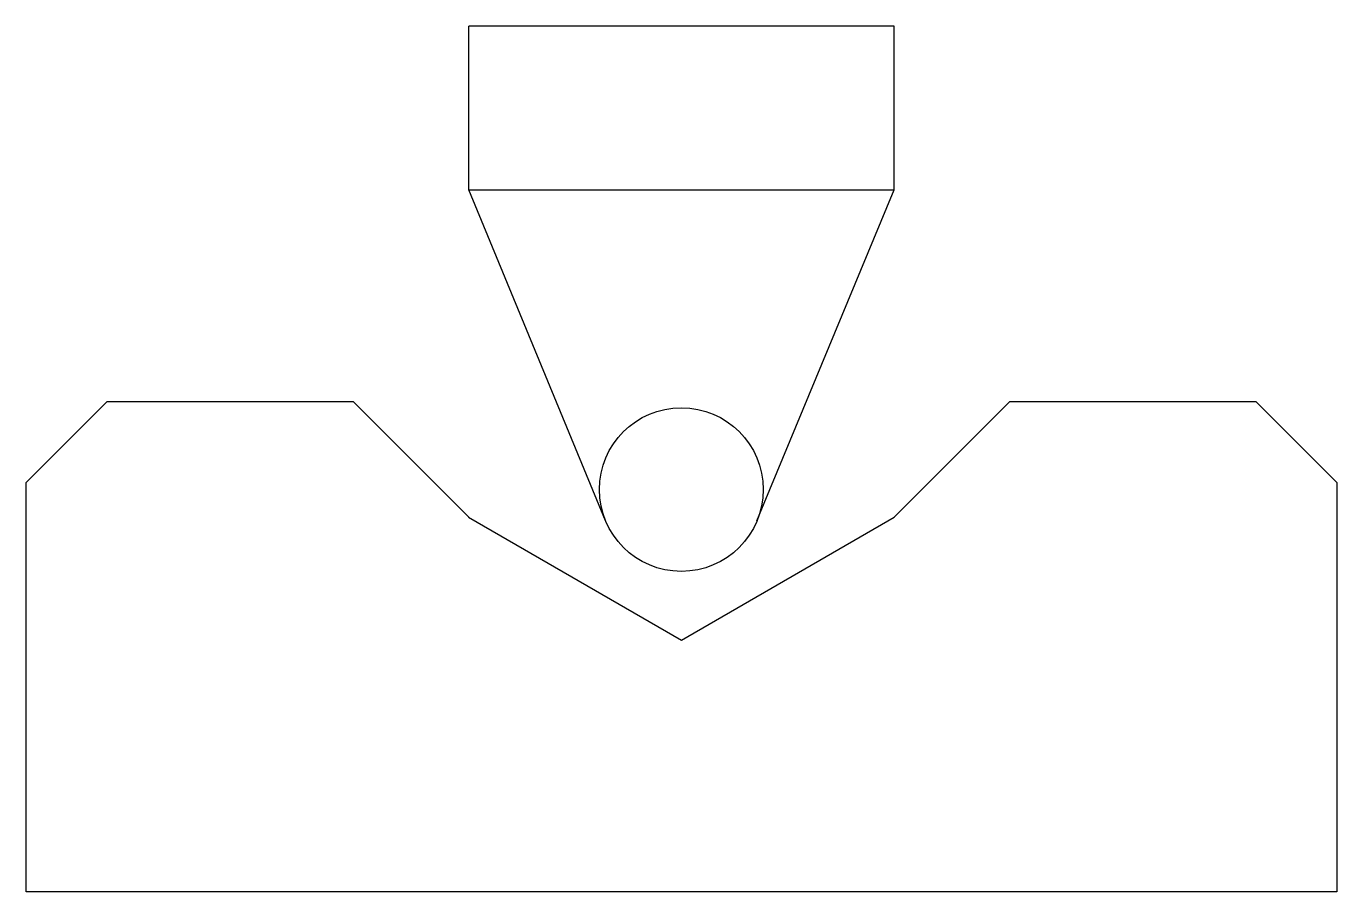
# Model space of a CAD drawing. Header units: millimetres. Extents: x 20 to 180, y 19 to 125.
import ezdxf

# ---------------------------------------------------------------- set-up
doc = ezdxf.new("R2010")
doc.units = ezdxf.units.MM

msp = doc.modelspace()

# ---------------------------------------------------------------- linework, layer by layer
for p, q in [((74.39, 104.65), (74.39, 124.65)), ((126.31, 124.65), (74.39, 124.65)), ((126.31, 104.65), (126.31, 124.65)), ((74.39, 104.65), (126.31, 104.65)), ((91.08, 64.22), (74.39, 104.65)), ((109.56, 64.22), (126.31, 104.65)), ((20.35, 68.89), (30.25, 78.79)), ((30.25, 78.79), (60.25, 78.79)), ((60.25, 78.79), (74.39, 64.65)), ((126.31, 64.65), (140.45, 78.79)), ((140.45, 78.79), (170.45, 78.79)), ((170.45, 78.79), (180.35, 68.89)), ((20.35, 18.89), (20.35, 68.89)), ((180.35, 68.89), (180.35, 18.89)), ((74.39, 64.65), (74.34, 64.65)), ((74.34, 64.65), (100.33, 49.65)), ((100.33, 49.65), (126.31, 64.65)), ((100.35, 18.89), (20.35, 18.89)), ((180.35, 18.89), (100.35, 18.89))]:
    msp.add_line(p, q)
msp.add_circle((100.33, 68.04), 10)

doc.saveas('drawing.dxf')
